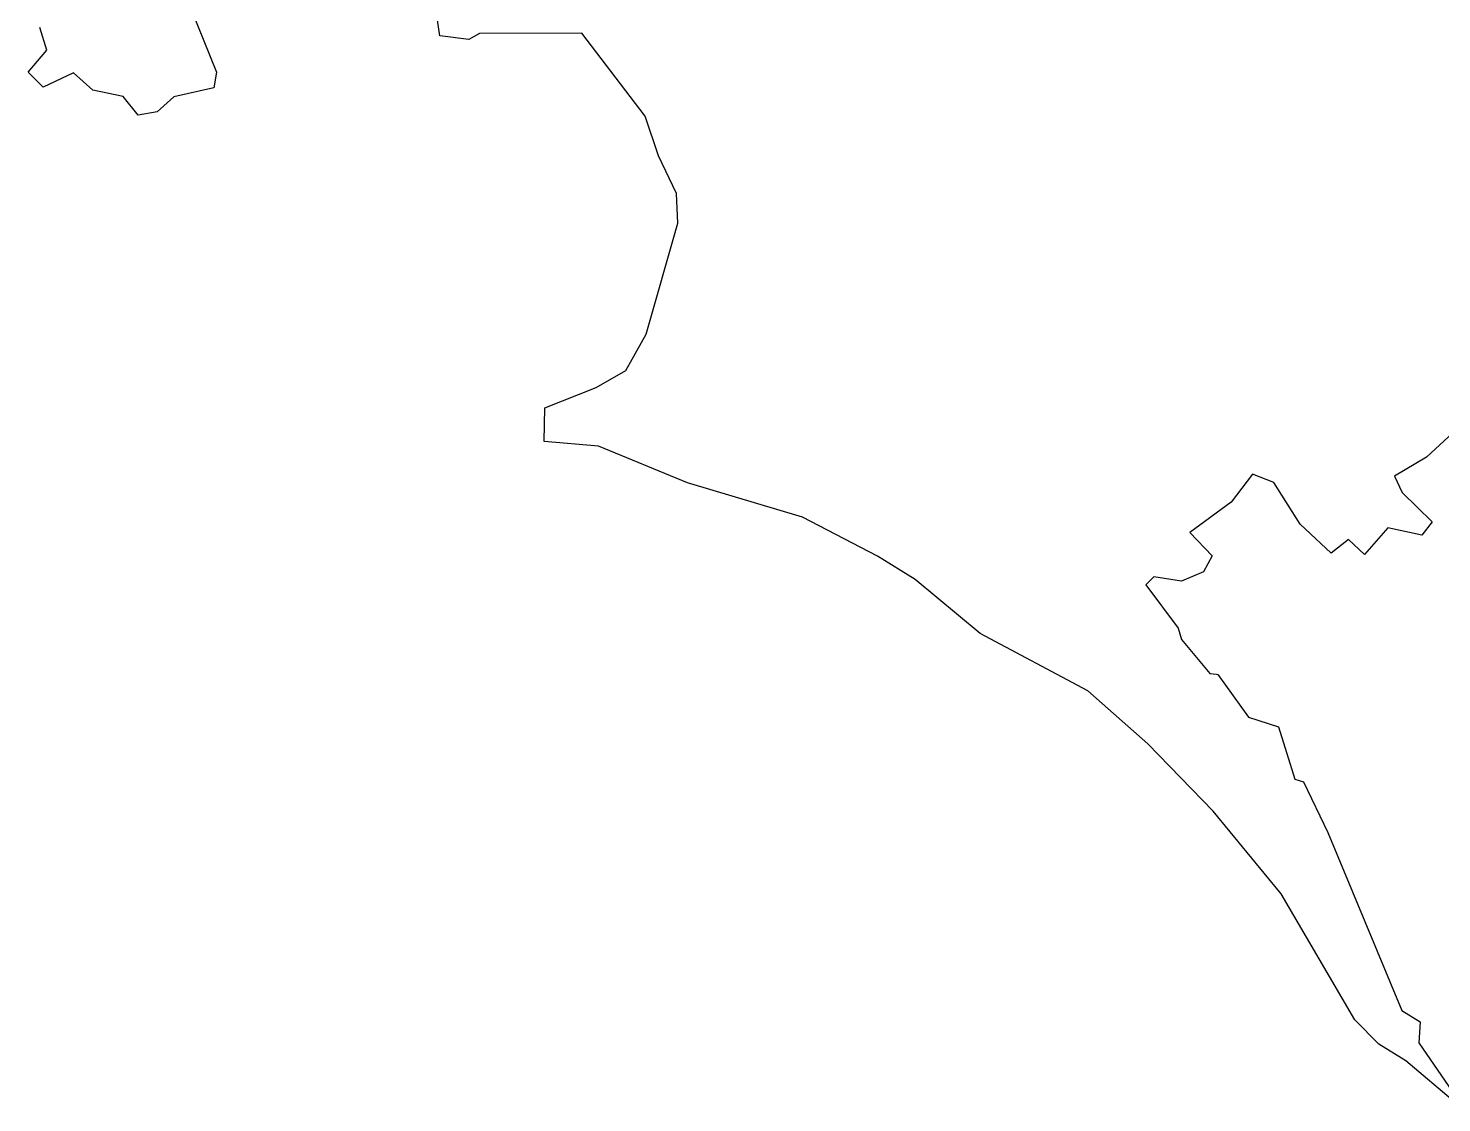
# Model space of a CAD drawing. Header units: metres. Extents: x 334693 to 340967, y 1773231 to 1777706.
# Drawn here: x 334887 to 337830, y 1773231 to 1775468 of the extents above; entities that cross this region are included whole.
import ezdxf

# ---------------------------------------------------------------- set-up
doc = ezdxf.new("R2010")
doc.units = ezdxf.units.M

msp = doc.modelspace()

# ---------------------------------------------------------------- linework, layer by layer
at = {"color": 3}
for points in [[(335211.7, 1775544), (335279, 1775376.7), (335273.7, 1775344.4), (335189.9, 1775325.5), (335155.2, 1775294.4), (335116.1, 1775287), (335084.9, 1775325.9), (335021.8, 1775339.3), (334980.9, 1775375.4), (334918.2, 1775345.4), (334887.1, 1775377.2), (334925.9, 1775422.4), (334911.4, 1775469.9)], [(337859.1, 1773230.8), (337755.5, 1773317.8), (337699.5, 1773352.4), (337649.4, 1773403.6), (337496.2, 1773665.5), (337354.1, 1773837.7), (337218.6, 1773977.9), (337093.6, 1774088.3), (336869.4, 1774208.1), (336734.1, 1774320.4), (336655.1, 1774369.3), (336499.5, 1774450.4), (336259.5, 1774521.8), (336074.7, 1774598.2), (335961, 1774607.5), (335962.4, 1774677.7), (336069.4, 1774720.1), (336131.1, 1774755.8), (336173.7, 1774831.6), (336239.7, 1775062.5), (336237, 1775124.5), (336199.1, 1775202.6), (336171.5, 1775285), (336039.7, 1775458.3), (335827, 1775457.4), (335804.3, 1775444.8), (335744.4, 1775452.5), (335731.2, 1775541.1)], [(337853.7, 1774625.5), (337798.3, 1774575.2), (337731.9, 1774535.3), (337747.9, 1774501.7), (337810.4, 1774440.8), (337788.8, 1774412.6), (337717.9, 1774428.3), (337669.2, 1774372.5), (337636.3, 1774404), (337600.1, 1774375.2), (337535.3, 1774435.9), (337480.4, 1774522.6), (337436.1, 1774539.5), (337391.9, 1774481.4), (337306.1, 1774418.3), (337352.4, 1774369.8), (337334.4, 1774336.4), (337288.5, 1774316.7), (337230.6, 1774325.7), (337213.9, 1774309.4), (337281.4, 1774219.3), (337288.3, 1774195.4), (337347.1, 1774124.5), (337361.5, 1774122.9), (337364.4, 1774122.6), (337427.8, 1774034), (337490.5, 1774013.6), (337524.2, 1773904.7), (337542.6, 1773899.1), (337592.9, 1773793.5), (337747.5, 1773423.2), (337785.6, 1773399.3), (337782.4, 1773355.3), (337852.8, 1773253.6)]]:
    msp.add_lwpolyline(points, dxfattribs=at)

doc.saveas('drawing.dxf')
